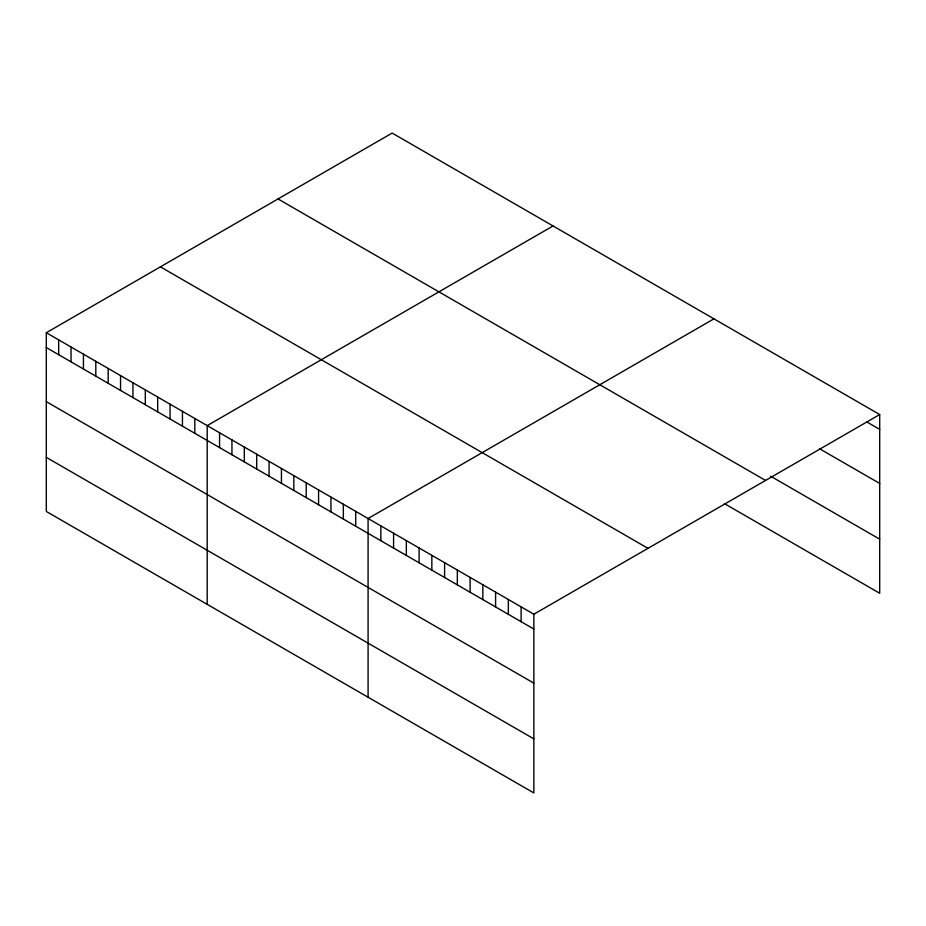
<?xml version="1.0" encoding="UTF-8"?>
<svg xmlns="http://www.w3.org/2000/svg" width="926" height="926" viewBox="0 0 926 926"><rect width="100%" height="100%" fill="white"/><g stroke="black" fill="none" stroke-linecap="round" stroke-linejoin="round"><path stroke-width="1.39" d="M46.3 332.735L533.851 614.227L533.851 792.934L46.3 511.453L46.3 332.735L392.149 133.066L879.7 414.547L879.7 593.265L724.363 503.582M553.042 225.956L207.192 425.624L207.192 604.342M713.934 318.845L368.085 518.514L368.085 697.232M533.851 614.227L879.7 414.547M866.944 422.013L879.7 429.375M819.417 448.659L879.7 483.453M770.733 476.265L879.7 539.175M278.02 198.951L765.57 480.444M160.429 266.85L647.98 548.331M46.3 347.563L533.851 629.043M46.3 401.641L533.851 683.133M46.3 457.363L533.851 738.855M521.106 606.866L521.106 621.682M508.351 599.504L508.351 614.32M495.595 592.142L495.595 606.958M482.851 584.781L482.851 599.597M470.095 577.419L470.095 592.235M457.34 570.046L457.34 584.873M444.596 562.684L444.596 577.511M431.84 555.322L431.84 570.15M419.096 547.96L419.096 562.788M406.34 540.599L406.34 555.426M393.585 533.237L393.585 548.065M380.841 525.875L380.841 540.703M355.711 511.372L355.711 526.2M343.338 504.23L343.338 519.046M330.952 497.077L330.952 511.904M318.579 489.935L318.579 504.763M306.205 482.793L306.205 497.609M293.831 475.64L293.831 490.467M281.446 468.498L281.446 483.326M269.072 461.356L269.072 476.184M256.699 454.203L256.699 469.031M244.325 447.061L244.325 461.889M231.94 439.919L231.94 454.747M219.566 432.778L219.566 447.594M194.819 418.483L194.819 433.31M182.445 411.341L182.445 426.157M170.06 404.187L170.06 419.015M157.686 397.046L157.686 411.873M145.313 389.904L145.313 404.72M132.939 382.751L132.939 397.578M120.554 375.609L120.554 390.436M108.18 368.467L108.18 383.283M95.806 361.314L95.806 376.141M83.433 354.172L83.433 368.999M71.047 347.03L71.047 361.846M58.674 339.877L58.674 354.704"/></g></svg>
